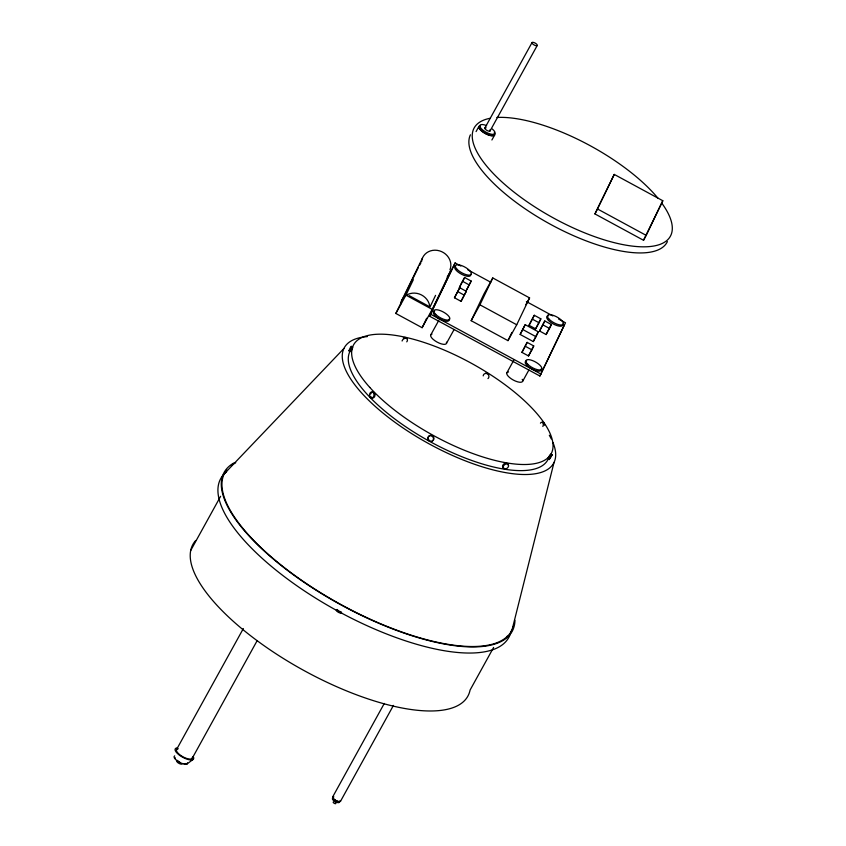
<?xml version="1.0" encoding="UTF-8"?>
<svg xmlns="http://www.w3.org/2000/svg" width="846" height="846" viewBox="0 0 846 846"><rect width="100%" height="100%" fill="white"/><g stroke="black" fill="none" stroke-linecap="round" stroke-linejoin="round"><path stroke-width="1.27" d="M350.233 351.46C350.614 353.11 354.093 345.422 352.232 347.177M512.042 629.942L554.035 462.413M350.593 350.371L350.879 349.694M550.693 454.767C551.793 451.648 546.463 460.182 548.483 458.373M447.143 277.181L450.939 270.318L432.221 309.393L422.122 327.698L395.833 313.454L418.336 267.505M395.833 313.454L405.943 295.138L413.313 279.751M435.574 295.349L430.022 306.939L409.104 295.603M422.122 327.698L426.659 318.233M558.603 319.037L565.509 322.781L539.875 376.015L429.472 316.161L455.106 262.926L460.848 266.035M429.472 316.161L455.106 262.926M454.471 297.771L459.706 287.767L454.471 297.771L461.038 301.335L466.283 291.32L459.378 287.513L461.25 283.611L464.623 277.509L471.19 281.062L465.956 291.077L471.19 281.062M459.378 287.513L464.623 277.509M461.038 301.335L466.283 291.32M471.169 320.687L484.028 293.826L492.784 277.953L529.585 297.908L516.726 324.769L507.97 340.642L471.169 320.687L479.925 304.814L492.784 277.953M507.97 340.642L511.883 332.467M520.153 334.456L525.186 324.684L538.331 331.812L535.994 336.697L533.297 341.573L520.153 334.456L525.186 324.684M529.046 325.287L534.281 315.272L540.848 318.836L538.976 322.738L535.613 328.851L529.046 325.287L534.281 315.272M521.929 352.38L527.164 342.376L533.741 345.94L531.87 349.842L528.496 355.944L521.929 352.38L527.164 342.376M535.613 328.851L540.848 318.836M533.297 341.573L535.634 336.697M594.96 213.943L614.249 174.413L662.809 200.745L646.217 235.389L643.52 240.275L594.96 213.943L614.249 174.413M539.558 330.987L544.792 320.972L551.37 324.536L549.498 328.449L546.125 334.551L539.558 330.987L544.792 320.972M528.496 355.944L533.741 345.94M546.125 334.551L547.531 331.611M539.875 376.015L564.43 324.737M643.52 240.275L662.809 200.745M401.406 301.102L422.408 258.199M190.72 550.45L220.637 496.274M476.076 131.574L478.878 126.488M484.906 127.947L532.071 42.512M490.035 130.982L537.199 45.547A2.993 1.079 28.9 0 0 533.985 42.554A2.993 1.079 28.9 0 0 532.716 43.981A2.993 1.079 28.9 0 0 537.199 45.547M419.595 265.221L420.864 262.937M491.907 139.971L494.72 134.884M176.507 749.619L243.352 628.536M192.285 758.175L257.216 640.549M430.593 335.228L438.81 320.348M446.561 343.18L454.143 329.443M525.831 304.708L529.585 297.908M506.817 372.853L513.765 360.269M536.174 335.714L538.331 331.812M547.997 330.638L551.37 324.536M522.606 381.387L528.919 369.945M332.615 797.038L384.285 703.438M340.494 801.31L393.443 705.395M493.609 647.433L470.069 690.082A157.007 56.777 28.9 0 1 304.909 671.047A157.007 56.777 28.9 0 1 195.722 540.478M550.397 455.338L549.234 457.305M224.211 473.887L343.92 348.489M186.892 764.086L192.856 759.602M597.657 209.057L646.217 235.389M467.753 269.779L490.754 282.247M526.402 301.578L552.85 315.918M462.751 281.411L469.319 284.975M532.409 319.175L538.976 322.738M542.921 324.885L549.498 328.449M457.845 291.669L464.412 295.233M479.925 304.814L516.726 324.769M522.849 329.57L535.994 336.697M525.303 346.278L531.87 349.842M405.943 295.138L432.221 309.393M430.551 314.204L540.954 374.069M506.923 636.678A2.993 1.079 28.9 0 1 506.532 636.752M507.209 636.192A2.993 1.079 28.9 0 1 507.156 636.488M341.245 611.88A2.993 1.079 28.9 0 1 337.173 609.48M341.615 612.779A2.993 1.079 28.9 0 1 337.617 611.806A2.993 1.079 28.9 0 1 337.374 609.68M483.203 375.878A2.993 2.771 45.9 0 1 487.359 373.826A2.993 2.771 45.9 0 1 487.962 378.617M485.932 373.033A2.993 2.771 45.9 0 1 488.65 374.186M428.383 439.074A2.993 2.771 45.9 0 1 429.958 435.447A2.993 2.771 45.9 0 1 433.712 437.308A2.993 2.771 45.9 0 1 432.137 440.935M429.937 440.755A2.993 2.771 45.9 0 1 428.753 439.761M402.083 341.001A2.993 2.178 -36.8 0 1 406.006 338.337A2.993 2.178 -36.8 0 1 406.757 341.858M403.309 337.924A2.993 2.178 -36.8 0 1 406.736 338.548M540.446 423.18A2.993 1.745 -77.3 0 1 542.836 422.736A2.993 1.745 -77.3 0 1 542.857 426.49M542.519 422.63A2.993 1.745 -77.3 0 1 544.454 425.274M372.377 392.079A2.993 2.242 -87.3 0 1 374.926 394.162A2.993 2.242 -87.3 0 1 373.52 397.789A2.993 2.242 -87.3 0 1 370.717 396.33M370.643 394.046A2.993 2.242 -87.3 0 1 370.918 393.348M371.32 392.756A2.993 2.242 -87.3 0 1 371.817 392.322M513.321 626.59A163.743 59.209 28.9 0 1 341.065 604.615A163.743 59.209 28.9 0 1 226.728 469.847M231.191 465.512A163.743 59.209 28.9 0 1 235.738 462.699M552.956 442.553A119.529 43.22 28.9 0 1 423.973 440.988A119.529 43.22 28.9 0 1 367.344 336.602M549.308 435.256A119.529 43.22 28.9 0 1 551.306 438.947M548.123 459.209A112.804 40.788 28.9 0 1 431.333 442.299A112.804 40.788 28.9 0 1 349.832 351.693M661.826 203.188A112.053 40.523 28.9 0 1 631.211 245.964A112.053 40.523 28.9 0 1 502.439 182.376A112.053 40.523 28.9 0 1 489.982 118.313M496.877 117.478A112.053 40.523 28.9 0 1 657.86 198.091M667.399 241.596A112.053 40.523 28.9 0 1 551.38 224.803A112.053 40.523 28.9 0 1 470.418 134.8M340.547 800.866A4.484 1.618 28.9 0 1 335.344 800.348A4.484 1.618 28.9 0 1 333.493 796.594M334.625 800.02A1.491 0.539 28.9 0 1 334.551 799.84M335.397 802.769A1.491 0.539 28.9 0 1 335.471 803.7A1.491 0.539 28.9 0 1 333.514 802.759A1.491 0.539 28.9 0 1 333.768 801.987M338.569 801.416A3.944 1.428 28.9 0 1 336.856 800.908M335.936 800.464A3.944 1.428 28.9 0 1 333.25 798.19M333.091 797.302A3.944 1.428 28.9 0 1 333.863 796.911M340.06 800.654A3.944 1.428 28.9 0 1 339.743 801.321M339.193 801.384A3.944 1.428 28.9 0 1 335.725 801.923A3.944 1.428 28.9 0 1 332.69 798.254M192.38 757.276A8.968 3.247 28.9 0 1 181.975 756.25A8.968 3.247 28.9 0 1 178.263 748.731M193.184 756.514A10.469 3.786 28.9 0 1 182.757 757.318A10.469 3.786 28.9 0 1 177.248 747.875M187.505 762.806A7.561 2.739 28.9 0 1 179.595 762.436A7.561 2.739 28.9 0 1 174.667 755.848M186.025 763.504A6.482 2.348 28.9 0 1 184.09 763.652M179.764 762.087A6.482 2.348 28.9 0 1 177.057 760.258M175.344 758.354A6.482 2.348 28.9 0 1 175.016 757.53M182.038 763.346A2.993 1.079 28.9 0 1 178.971 763.388A2.993 1.079 28.9 0 1 177.184 760.723M511.079 631.158A164.484 59.484 28.9 0 1 333.377 608.623A164.484 59.484 28.9 0 1 226.633 471.666M514.96 620.34A164.484 59.484 28.9 0 1 337.099 602.722A164.484 59.484 28.9 0 1 233.792 463.016M522.225 379.336A8.968 3.247 28.9 0 1 513.342 380.065A8.968 3.247 28.9 0 1 508.562 371.954M446.455 342.186A8.968 3.247 28.9 0 1 436.896 341.974A8.968 3.247 28.9 0 1 431.989 334.096M562.601 324.113A8.968 3.247 28.9 0 1 552.893 323.764A8.968 3.247 28.9 0 1 548.187 315.939M470.598 274.231A8.968 3.247 28.9 0 1 461.927 274.442A8.968 3.247 28.9 0 1 455.201 266.437M449.089 319.164A8.968 3.247 28.9 0 1 439.381 318.826A8.968 3.247 28.9 0 1 434.664 310.99M541.091 369.046A8.968 3.247 28.9 0 1 531.383 368.708A8.968 3.247 28.9 0 1 526.667 360.872M503.888 468.06A2.993 2.178 -36.8 0 1 503.899 463.925A2.993 2.178 -36.8 0 1 507.981 464.888M421.551 261.647A14.953 13.525 26.1 0 1 439.444 250.828A14.953 13.525 26.1 0 1 449.945 269.832M400.549 304.539A14.953 13.525 26.1 0 1 414.635 293.107A14.953 13.525 26.1 0 1 429.662 305.692M494.254 132.801A8.968 3.247 28.9 0 1 485.593 133.721A8.968 3.247 28.9 0 1 480.539 125.525M494.402 133.805A8.576 3.098 28.9 0 1 485.646 133.583A8.576 3.098 28.9 0 1 479.788 126.054M492.245 128.952A8.576 3.098 28.9 0 1 492.012 134.355A8.576 3.098 28.9 0 1 480.348 127.439A8.576 3.098 28.9 0 1 486.619 125.62M489.802 129.956A2.993 1.079 28.9 0 1 488.766 131.119A2.993 1.079 28.9 0 1 485.139 128.973A2.993 1.079 28.9 0 1 486.175 127.809M549.17 459.526L552.29 454.588L549.17 459.526M348.901 350.815C351.45 350.064 353.089 340.801 348.901 350.815M427.79 438.725A2.993 2.771 45.9 0 0 432.391 441.009A2.993 2.771 45.9 0 0 431.756 436.018A2.993 2.771 45.9 0 0 427.79 438.725M373.604 396.615A2.993 2.242 -87.3 0 0 371.976 391.973A2.993 2.242 -87.3 0 0 369.723 396.277A2.993 2.242 -87.3 0 0 373.604 396.615M369.765 387.394A112.804 40.788 28.9 0 0 543.544 460.806A112.804 40.788 28.9 0 0 443.727 349.853A112.804 40.788 28.9 0 0 369.765 387.394M527.682 364.235A8.968 3.247 28.9 0 0 541.366 369.512A8.968 3.247 28.9 0 0 532.546 360.586A8.968 3.247 28.9 0 0 527.682 364.235M549.191 319.291A8.968 3.247 28.9 0 0 562.876 324.578A8.968 3.247 28.9 0 0 554.056 315.643A8.968 3.247 28.9 0 0 549.191 319.291M457.189 269.409A8.968 3.247 28.9 0 0 470.873 274.696A8.968 3.247 28.9 0 0 462.064 265.76A8.968 3.247 28.9 0 0 457.189 269.409M435.679 314.352A8.968 3.247 28.9 0 0 449.363 319.629A8.968 3.247 28.9 0 0 440.544 310.704A8.968 3.247 28.9 0 0 435.679 314.352M505.157 468.938A2.993 2.178 -36.8 0 0 508.509 465.12A2.993 2.178 -36.8 0 0 503.952 465.279A2.993 2.178 -36.8 0 0 505.157 468.938"/></g></svg>
